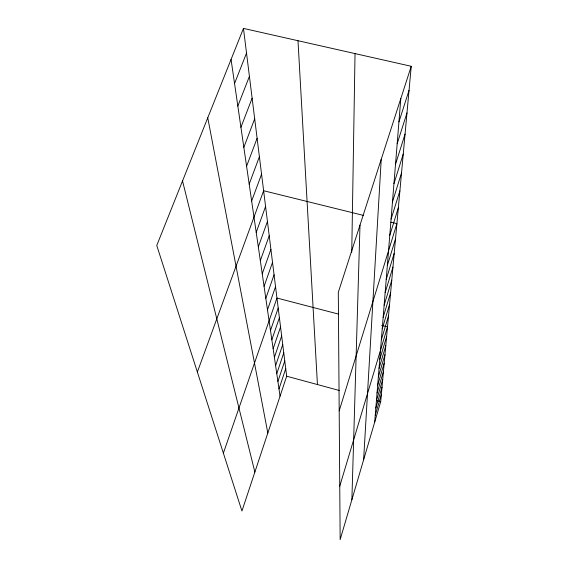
<?xml version="1.0" encoding="UTF-8"?>
<svg xmlns="http://www.w3.org/2000/svg" width="568" height="568" viewBox="0 0 568 568"><rect width="100%" height="100%" fill="white"/><g stroke="black" fill="none" stroke-linecap="round" stroke-linejoin="round"><path stroke-width="0.85" d="M351.748 252.242L355.036 53.598M351.876 499.726L360.005 225.049M363.619 459.796L381.235 159.26M374.702 422.109L400.816 98.576M411.232 66.286L338.301 292.335L340.154 539.6L380.702 401.704L411.232 66.286L243.459 28.4L156.768 245.475L241.94 511.022L286.67 376.208L243.459 28.4M376.428 400.717L382.733 379.403M375.839 408.094L382.037 387.092M375.263 415.222L381.355 394.526M378.352 376.918L384.99 354.617M377.685 385.147L384.209 363.179M377.045 393.07L383.457 371.436M339.749 486.194L387.511 326.891L381.639 325.357M379.758 359.509L386.638 336.49M379.041 368.383L385.8 345.72M382.236 328.808L389.549 304.562M381.348 339.785L388.505 315.978M383.159 317.327L390.635 292.626M385.147 292.676L392.964 267.038M384.131 305.293L391.771 280.13M387.34 265.512L395.527 238.851M386.219 279.435L394.213 253.292M339.188 410.884L396.911 223.657L390.898 222.173M389.769 235.415L398.367 207.661M391.089 219.113L399.9 190.784M393.951 183.649L403.237 154.091M392.474 201.888L401.526 172.956M395.505 164.308L405.062 134.105M397.167 143.761L406.993 112.89M398.935 121.9L409.045 90.326M277.908 381.44L284.767 360.914M278.994 388.924L285.732 368.689M276.779 373.694L283.773 352.863M275.608 365.664L282.736 344.535M273.144 348.724L280.549 326.962M274.401 357.35L281.664 335.908M271.845 339.778L279.399 317.675M270.489 330.484L278.199 308.041M223.38 453.15L276.957 298.037L338.677 314.147M267.485 309.844L275.544 286.655M265.817 298.37L274.067 274.77M264.07 286.371L272.526 262.345M262.246 273.811L270.908 249.352M260.329 260.648L269.218 235.741M258.319 246.846L267.443 221.463M256.211 232.347L265.583 206.482M197.366 372.033L263.63 190.734L363.492 215.407M251.652 201.044L261.571 174.156M249.189 184.117L259.399 156.697M246.59 166.239L257.105 138.265M243.842 147.339L254.691 118.79M240.924 127.324L252.128 98.172M237.836 106.081L249.416 76.318M234.549 83.51L246.526 53.101M286.67 376.208L339.295 390.479M376.577 400.589L380.702 401.704M182.534 180.951L254.869 472.058M207.76 117.789L267.819 433.022M231.055 59.47L280.045 396.166M297.994 40.718L317.441 384.55"/></g></svg>
